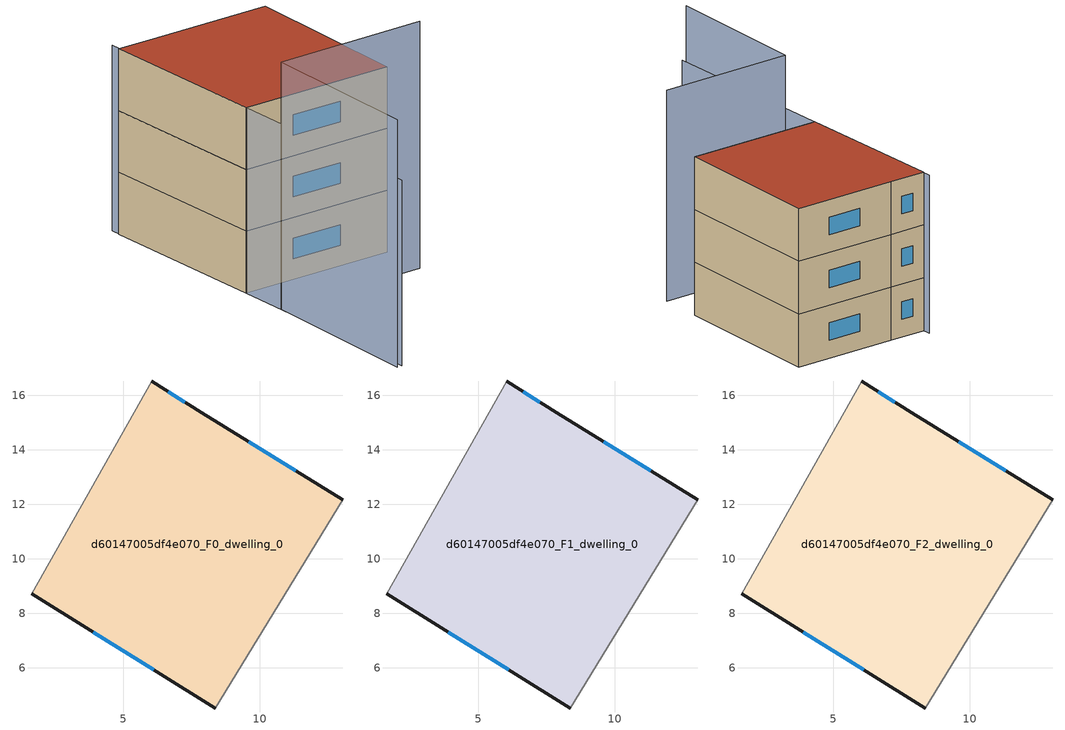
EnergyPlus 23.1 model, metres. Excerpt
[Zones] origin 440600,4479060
d60147005df4e070_F0_dwelling_0
 floor ground (EU_floor_Construction): 13.06,12.16 8.38,4.52 1.63,8.71 6.04,16.52 7.88,15.36 z0
 wall outside (EU_wall_Construction): 13.06,12.16 7.88,15.36 6.04,16.52 / 1.63,8.71 8.38,4.52 z0:3
 wall adiabatic (EU_wall_Construction): 6.04,16.52 1.63,8.71 / 8.38,4.52 13.06,12.16 z0:3
 window (EU_Window_Construction): 7.26,15.75 6.65,16.13 / 11.32,13.23 9.61,14.29 / 3.89,7.31 6.12,5.92 z1:2
d60147005df4e070_F1_dwelling_0
 floor to d60147005df4e070_F0_dwelling_0 (EU_floor_Construction): 13.06,12.16 8.38,4.52 1.63,8.71 6.04,16.52 7.88,15.36 z3
 wall outside (EU_wall_Construction): 13.06,12.16 7.88,15.36 6.04,16.52 / 1.63,8.71 8.38,4.52 z3:6
 wall adiabatic (EU_wall_Construction): 6.04,16.52 1.63,8.71 / 8.38,4.52 13.06,12.16 z3:6
 window (EU_Window_Construction): 7.26,15.75 6.65,16.13 / 11.32,13.23 9.61,14.29 / 3.89,7.31 6.12,5.92 z4:5
d60147005df4e070_F2_dwelling_0
 floor to d60147005df4e070_F1_dwelling_0 (EU_floor_Construction): 13.06,12.16 8.38,4.52 1.63,8.71 6.04,16.52 7.88,15.36 z6
 wall outside (EU_wall_Construction): 13.06,12.16 7.88,15.36 6.04,16.52 / 1.63,8.71 8.38,4.52 z6:9
 wall adiabatic (EU_wall_Construction): 6.04,16.52 1.63,8.71 / 8.38,4.52 13.06,12.16 z6:9
 window (EU_Window_Construction): 7.26,15.75 6.65,16.13 / 11.32,13.23 9.61,14.29 / 3.89,7.31 6.12,5.92 z7:8
 roof outside (EU_roof_Construction): 8.38,4.52 13.06,12.16 7.88,15.36 6.04,16.52 1.63,8.71 z9
shading: -4.03,-0.69 0.41,6.57 / 0.41,6.57 7.12,2.48 z0:12; 6.31,16.93 -3.79,-0.83 z0:9
[Building]
EU S2 Campaign: North Axis=0; Terrain=City; Solar Distribution=FullExterior
[Site:Location]
Madrid: Latitude=40.5; Longitude=-3.5; Time Zone=1; Elevation=609
[SizingPeriod:WeatherFileDays]
AnnualSizingPeriod: Begin Month=1; Begin Day of Month=1; End Month=12; End Day of Month=31; Day of Week for Start Day=Monday; Use Weather File Daylight Saving Period=No; Use Weather File Rain and Snow Indicators=No
[MATERIAL]
EU_InternalMass_Material: Roughness=MediumRough; Thickness=0.1; Conductivity=1; Density=1800; Specific Heat=900; Thermal Absorptance=0.9; Solar Absorptance=0.7; Visible Absorptance=0.7
[MATERIAL:NOMASS] Roughness=MediumRough; Thermal Absorptance=0.9; Solar Absorptance=0.7; Visible Absorptance=0.7
Name | Thermal Resistance
EU_wall_NoMass | 0.459673
EU_roof_NoMass | 0.495815
EU_floor_NoMass | 0.788942
[WINDOWMATERIAL:SIMPLEGLAZINGSYSTEM]
EU_Window_SimpleGlazing: UFactor=4.26103; Solar Heat Gain Coefficient=0.85; Visible Transmittance=0.85
[CONSTRUCTION]
EU_wall_Construction: EU_wall_NoMass
EU_roof_Construction: EU_roof_NoMass
EU_floor_Construction: EU_floor_NoMass
EU_Window_Construction: EU_Window_SimpleGlazing
EU_InternalMass_Construction: EU_InternalMass_Material
[ZONE] Type=1; Multiplier=1; Ceiling Height=autocalculate; Volume=217.519; Floor Area=autocalculate; Part of Total Floor Area=Yes
d60147005df4e070_F0_dwelling_0; d60147005df4e070_F1_dwelling_0; d60147005df4e070_F2_dwelling_0
[INTERNALMASS] Construction=EU_InternalMass_Construction; Surface Area=72.5062
Name | Zone or ZoneList
d60147005df4e070_F0_dwelling_0_EU_InternalMass | d60147005df4e070_F0_dwelling_0
d60147005df4e070_F1_dwelling_0_EU_InternalMass | d60147005df4e070_F1_dwelling_0
d60147005df4e070_F2_dwelling_0_EU_InternalMass | d60147005df4e070_F2_dwelling_0
[OTHEREQUIPMENT] Fuel Type=Electricity; Design Level Calculation Method=Watts/Area; Power per Zone Floor Area=1; Fraction Latent=0; Fraction Radiant=0; Fraction Lost=0; Carbon Dioxide Generation Rate=0; EndUse Subcategory=EU_Step8_InternalGains
Name | Zone or ZoneList or Space or SpaceList | Schedule
EU_Step8_InternalGain_d60147005df4e070_F0_dwelling_0_f000 | d60147005df4e070_F0_dwelling_0 | EU_Step8_GainSchedule_d60147005df4e070_F0_dwelling_0_f000
EU_Step8_InternalGain_d60147005df4e070_F1_dwelling_0_f000 | d60147005df4e070_F1_dwelling_0 | EU_Step8_GainSchedule_d60147005df4e070_F1_dwelling_0_f000
EU_Step8_InternalGain_d60147005df4e070_F2_dwelling_0_f000 | d60147005df4e070_F2_dwelling_0 | EU_Step8_GainSchedule_d60147005df4e070_F2_dwelling_0_f000
[ZONEVENTILATION:DESIGNFLOWRATE] Schedule=EU_AlwaysOn; Design Flow Rate Calculation Method=AirChanges/Hour; Air Changes per Hour=0.719161; Ventilation Type=Natural; Fan Pressure Rise=0; Fan Total Efficiency=1; Constant Term Coefficient=1; Temperature Term Coefficient=0; Velocity Term Coefficient=0; Velocity Squared Term Coefficient=0; Minimum Indoor Temperature=-100; Maximum Indoor Temperature=100; Delta Temperature=-100; Minimum Outdoor Temperature=-100; Maximum Outdoor Temperature=100; Maximum Wind Speed=40
Name | Zone or ZoneList or Space or SpaceList
EU_ConstantAir_d60147005df4e070_F0_dwelling_0 | d60147005df4e070_F0_dwelling_0
EU_ConstantAir_d60147005df4e070_F1_dwelling_0 | d60147005df4e070_F1_dwelling_0
EU_ConstantAir_d60147005df4e070_F2_dwelling_0 | d60147005df4e070_F2_dwelling_0
[HVACTEMPLATE:THERMOSTAT] Constant Heating Setpoint=20; Constant Cooling Setpoint=50
EU_HeatOnly_d60147005df4e070_F0_dwelling_0; EU_HeatOnly_d60147005df4e070_F1_dwelling_0; EU_HeatOnly_d60147005df4e070_F2_dwelling_0
[HVACTEMPLATE:ZONE:IDEALLOADSAIRSYSTEM] System Availability Schedule=EU_AlwaysOn; Maximum Heating Supply Air Temperature=50; Minimum Cooling Supply Air Temperature=13; Maximum Heating Supply Air Humidity Ratio=0.0156; Minimum Cooling Supply Air Humidity Ratio=0.0077; Heating Limit=NoLimit; Cooling Limit=NoLimit; Heating Availability Schedule=EU_AlwaysOn; Cooling Availability Schedule=EU_CoolingOff; Dehumidification Control Type=ConstantSensibleHeatRatio; Cooling Sensible Heat Ratio=0.7; Dehumidification Setpoint=60; Humidification Control Type=None; Humidification Setpoint=30; Outdoor Air Method=None; Outdoor Air Flow Rate per Person=0.00944; Outdoor Air Flow Rate per Zone Floor Area=0; Outdoor Air Flow Rate per Zone=0; Demand Controlled Ventilation Type=None; Outdoor Air Economizer Type=NoEconomizer; Heat Recovery Type=None; Sensible Heat Recovery Effectiveness=0.7; Latent Heat Recovery Effectiveness=0.65
Name | Template Thermostat
d60147005df4e070_F0_dwelling_0 | EU_HeatOnly_d60147005df4e070_F0_dwelling_0
d60147005df4e070_F1_dwelling_0 | EU_HeatOnly_d60147005df4e070_F1_dwelling_0
d60147005df4e070_F2_dwelling_0 | EU_HeatOnly_d60147005df4e070_F2_dwelling_0
[SIZING:ZONE] Zone Cooling Design Supply Air Temperature Input Method=SupplyAirTemperature; Zone Cooling Design Supply Air Temperature=13; Zone Heating Design Supply Air Temperature Input Method=SupplyAirTemperature; Zone Heating Design Supply Air Temperature=50; Zone Cooling Design Supply Air Humidity Ratio=0.008; Zone Heating Design Supply Air Humidity Ratio=0.008; Cooling Design Air Flow Method=DesignDay; Cooling Design Air Flow Rate=0; Cooling Minimum Air Flow per Zone Floor Area=0.000762; Cooling Minimum Air Flow=0; Cooling Minimum Air Flow Fraction=0.2; Heating Design Air Flow Method=DesignDay; Heating Design Air Flow Rate=0; Heating Maximum Air Flow per Zone Floor Area=0.002032; Heating Maximum Air Flow=0.141576; Heating Maximum Air Flow Fraction=0.3; Account for Dedicated Outdoor Air System=No; Dedicated Outdoor Air System Control Strategy=NeutralSupplyAir; Dedicated Outdoor Air Low Setpoint Temperature for Design=autosize; Dedicated Outdoor Air High Setpoint Temperature for Design=autosize; Zone Load Sizing Method=Sensible Load Only No Latent Load; Zone Latent Cooling Design Supply Air Humidity Ratio Input Method=HumidityRatioDifference; Zone Cooling Design Supply Air Humidity Ratio Difference=0.005; Zone Latent Heating Design Supply Air Humidity Ratio Input Method=HumidityRatioDifference; Zone Humidification Design Supply Air Humidity Ratio Difference=0.005
d60147005df4e070_F0_dwelling_0; d60147005df4e070_F1_dwelling_0; d60147005df4e070_F2_dwelling_0
[SCHEDULE:CONSTANT]
Name | Hourly Value
EU_AlwaysOn | 1
EU_CoolingOff | 0
[SCHEDULE:FILE] Column Number=1; Rows to Skip at Top=0; Number of Hours of Data=8760; Column Separator=Comma; Interpolate to Timestep=No; Minutes per Item=60; Adjust Schedule for Daylight Savings=Yes
Name | File
EU_Step8_GainSchedule_d60147005df4e070_F0_dwelling_0_f000 | ../../schedules/d60147005df4e070/d60147005df4e070_F0_dwelling_0_f000_gain.csv
EU_Step8_GainSchedule_d60147005df4e070_F1_dwelling_0_f000 | ../../schedules/d60147005df4e070/d60147005df4e070_F1_dwelling_0_f000_gain.csv
EU_Step8_GainSchedule_d60147005df4e070_F2_dwelling_0_f000 | ../../schedules/d60147005df4e070/d60147005df4e070_F2_dwelling_0_f000_gain.csv
